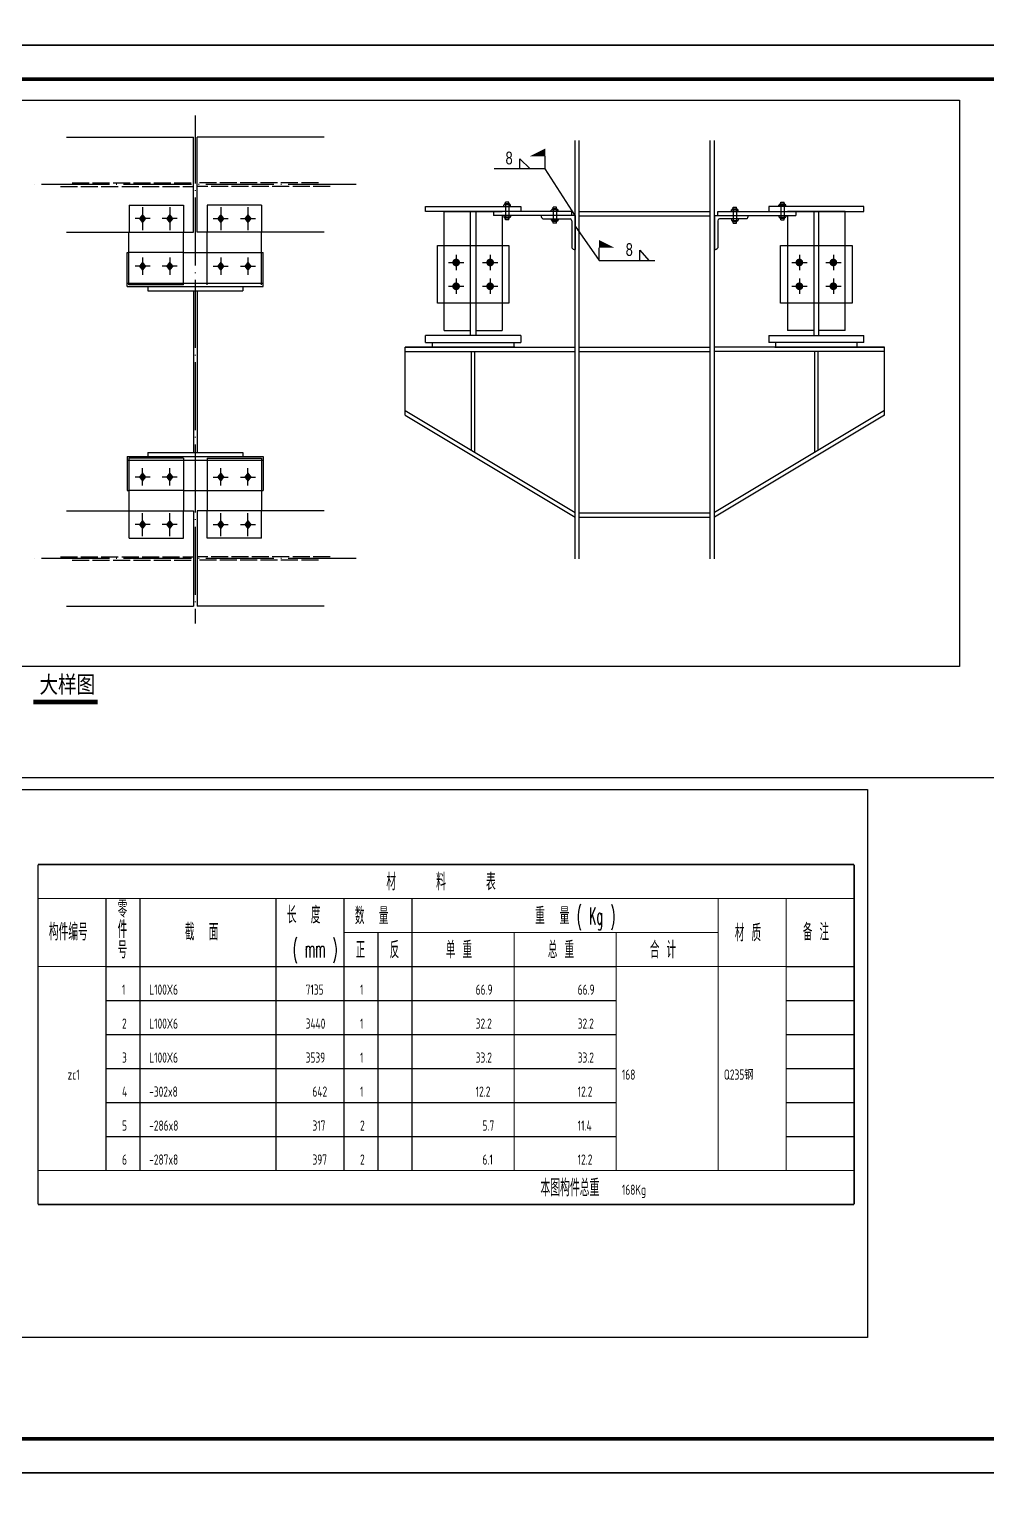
# Model space of a CAD drawing. Extents: x 10220221 to 10320221, y -710711 to -416711.
# Drawn here: x 10256883 to 10285044, y -627181 to -584241 of the extents above; entities that cross this region are included whole.
import ezdxf
from ezdxf.enums import TextEntityAlignment as Align
from ezdxf.lldxf.tags import DXFTag

# ---------------------------------------------------------------- set-up
doc = ezdxf.new("R2010")
doc.units = 0
doc.header["$LTSCALE"] = 1000
doc.header["$MEASUREMENT"] = 0
doc.linetypes.add('5', pattern=[1.2, 0.5, -0.1, 0.5, -0.1])
doc.linetypes.add('DOTE', pattern=[2.42, 2, -0.2, 0.02, -0.2])
doc.layers.get('0').update_dxf_attribs({"color": 2})
for name, color, linetype in [('25', 253, 'Continuous'), ('26', 253, 'Continuous'), ('DIM_SYMB', 3, 'Continuous'), ('PUB_TITLE', 4, 'Continuous'), ('尺寸线及数字', 253, 'Continuous'), ('板洞', 253, 'Continuous'), ('焊缝标注', 253, 'Continuous'), ('编号标注', 253, 'Continuous'), ('螺栓孔标注', 253, 'Continuous'), ('轴线__点划线', 253, 'Continuous'), ('附图框', 251, 'Continuous')]:
    doc.layers.add(name, color=color, linetype=linetype)
doc.styles.add('HZ', font='txt', dxfattribs={"width": 0.7, "height": 5, "bigfont": 'STF:宋体'})
doc.styles.get("Standard").update_dxf_attribs({"font": 'sa-rs.shx', "width": 0.8, "bigfont": 'GBCBIG.shx'})
doc.styles.add('TSSD', font='tssdeng.shx', dxfattribs={"width": 0.7, "height": 300, "bigfont": 'tssdchn.shx'})
doc.styles.add('TUMING', font='SimSun.ttf', dxfattribs={"width": 0.8, "height": 500})
tags = doc.linetypes.add('DASH', pattern=[0.35, 0.25, -0.1]).pattern_tags.tags
tags[6:7] = [DXFTag(74, 4), DXFTag(75, 0), DXFTag(340, '0'), DXFTag(46, 1.0), DXFTag(50, 0.0), DXFTag(44, 0.0), DXFTag(45, 0.0)]
tags[4:5] = [DXFTag(74, 4), DXFTag(75, 0), DXFTag(340, '0'), DXFTag(46, 1.0), DXFTag(50, 0.0), DXFTag(44, 0.0), DXFTag(45, 0.0)]

msp = doc.modelspace()

# ---------------------------------------------------------------- linework, layer by layer
for p, q in [((10259768, -590814, -1), (10259817, -590814, -1)), ((10261417, -590814, -1), (10262118, -590814, -1)), ((10263718, -590814, -1), (10263768, -590814, 1)), ((10259768, -597815, -1), (10259817, -597815, -1)), ((10261417, -597815, -1), (10262118, -597815, -1)), ((10263718, -597815, -1), (10263768, -597815, 1))]:
    msp.add_line(p, q)
at = {"layer": '25', "color": 253, "linetype": 'ByBlock'}
for p, q in [((10259143, -611815), (10274143, -611815)), ((10279143, -611815), (10281143, -611815)), ((10259143, -612815), (10274143, -612815)), ((10279143, -612815), (10281143, -612815)), ((10259143, -613815), (10274143, -613815)), ((10279143, -613815), (10281143, -613815)), ((10259143, -614815), (10274143, -614815)), ((10279143, -614815), (10281143, -614815)), ((10259143, -615815), (10274143, -615815)), ((10279143, -615815), (10281143, -615815)), ((10259143, -616815), (10274143, -616815)), ((10279143, -616815), (10281143, -616815))]:
    msp.add_line(p, q, dxfattribs=at)
at = {"layer": '25'}
for points, const_width in [([(10257143, -608815), (10281143, -608815)], 45), ([(10257143, -618815), (10257143, -608815)], 45), ([(10281143, -618815), (10281143, -608815)], 45), ([(10257143, -609815), (10281143, -609815)], 35), ([(10259143, -617815), (10259143, -609815)], 35), ([(10260143, -617815), (10260143, -609815)], 35), ([(10264143, -617815), (10264143, -609815)], 35), ([(10266143, -617815), (10266143, -609815)], 35), ([(10268143, -617815), (10268143, -609815)], 35), ([(10277143, -617815), (10277143, -609815)], 35), ([(10279143, -617815), (10279143, -609815)], 35), ([(10266143, -610815), (10277143, -610815)], 35), ([(10267143, -617815), (10267143, -610815)], 35), ([(10271143, -617815), (10271143, -610815)], 35), ([(10274143, -617815), (10274143, -610815)], 35), ([(10257143, -611815), (10281143, -611815)], 35), ([(10257143, -617815), (10281143, -617815)], 35), ([(10257143, -618815), (10281143, -618815)], 45)]:
    msp.add_lwpolyline(points, dxfattribs=dict(at, const_width=const_width))
at = {"layer": 'DIM_SYMB', "color": 3, "const_width": 143, "elevation": 3}
msp.add_lwpolyline([(10257007, -604033), (10258892, -604033)], dxfattribs=at)
at = {"layer": 'PUB_TITLE'}
for points in [[(10220221, -584711), (10320221, -584711), (10320221, -542711), (10220221, -542711)], [(10220221, -626711), (10320221, -626711), (10320221, -584711), (10220221, -584711)], [(10220221, -668711), (10320221, -668711), (10320221, -626711), (10220221, -626711)]]:
    msp.add_lwpolyline(points, close=True, dxfattribs=at)
at = {"layer": 'PUB_TITLE', "const_width": 100}
msp.add_lwpolyline([(10222721, -625711), (10319221, -625711), (10319221, -585711), (10222721, -585711)], close=True, dxfattribs=at)
at = {"layer": '尺寸线及数字'}
for p, q in [((10257976, -587414, -1), (10261718, -587414, -1)), ((10261718, -590214, -1), (10261718, -587414, -1)), ((10261818, -590214, -1), (10261818, -587414, -1)), ((10265559, -587414, -1), (10261818, -587414, -1)), ((10272939, -599825, -2), (10272939, -587514, -2)), ((10273058, -599825, -2), (10273058, -587514, -2)), ((10276913, -599825, -2), (10276913, -587514, -2)), ((10277034, -599825, -2), (10277034, -587514, -2)), ((10271611, -588353, -2), (10271311, -588053, -2)), ((10271311, -588353, -2), (10271311, -588053, -2)), ((10272061, -588353, -2), (10272061, -587978, -2)), ((10272061, -588353, -2), (10270561, -588353, -2)), ((10272939, -589724, -2), (10272061, -588353, -2)), ((10268539, -589604, -2), (10268539, -589454, -2)), ((10268539, -589454, -2), (10271339, -589454, -2)), ((10270839, -589454, -2), (10270839, -589414, -2)), ((10271029, -589404, -2), (10270849, -589404, -2)), ((10270863, -589404, -2), (10270863, -589390, -2)), ((10271003, -589379, -2), (10270873, -589379, -2)), ((10270989, -589329, -2), (10270889, -589329, -2)), ((10270889, -589379, -2), (10270889, -589329, -2)), ((10270889, -589379, -2), (10270889, -589799, -2)), ((10270989, -589379, -2), (10270989, -589329, -2)), ((10270989, -589379, -2), (10270989, -589799, -2)), ((10271013, -589404, -2), (10271013, -589390, -2)), ((10271039, -589454, -2), (10271039, -589414, -2)), ((10271339, -589454, -2), (10271339, -589604, -2)), ((10272238, -589604, -2), (10272238, -589564, -2)), ((10272439, -589554, -2), (10272249, -589554, -2)), ((10272264, -589554, -2), (10272264, -589540, -2)), ((10272404, -589529, -2), (10272273, -589529, -2)), ((10272388, -589479, -2), (10272289, -589479, -2)), ((10272388, -589479, -2), (10272289, -589479, -2)), ((10272289, -589529, -2), (10272289, -589479, -2)), ((10272289, -589529, -2), (10272289, -589895, -2)), ((10272388, -589529, -2), (10272388, -589479, -2)), ((10272388, -589529, -2), (10272388, -589895, -2)), ((10272414, -589554, -2), (10272414, -589540, -2)), ((10272439, -589604, -2), (10272439, -589554, -2)), ((10277533, -589554, -2), (10277723, -589554, -2)), ((10277533, -589604, -2), (10277533, -589554, -2)), ((10277558, -589554, -2), (10277558, -589540, -2)), ((10277568, -589529, -2), (10277698, -589529, -2)), ((10277583, -589479, -2), (10277683, -589479, -2)), ((10277583, -589479, -2), (10277683, -589479, -2)), ((10277583, -589529, -2), (10277583, -589479, -2)), ((10277583, -589529, -2), (10277583, -589895, -2)), ((10277683, -589529, -2), (10277683, -589479, -2)), ((10277683, -589529, -2), (10277683, -589895, -2)), ((10277708, -589554, -2), (10277708, -589540, -2)), ((10277733, -589604, -2), (10277733, -589564, -2)), ((10281433, -589454, -2), (10278633, -589454, -2)), ((10278633, -589454, -2), (10278633, -589604, -2)), ((10278933, -589454, -2), (10278933, -589414, -2)), ((10278943, -589404, -2), (10279123, -589404, -2)), ((10278958, -589404, -2), (10278958, -589390, -2)), ((10278968, -589379, -2), (10279098, -589379, -2)), ((10278983, -589329, -2), (10279083, -589329, -2)), ((10278983, -589379, -2), (10278983, -589329, -2)), ((10278983, -589379, -2), (10278983, -589799, -2)), ((10279083, -589379, -2), (10279083, -589329, -2)), ((10279083, -589379, -2), (10279083, -589799, -2)), ((10279108, -589404, -2), (10279108, -589390, -2)), ((10279133, -589454, -2), (10279133, -589414, -2)), ((10281433, -589604, -2), (10281433, -589454, -2)), ((10272839, -589604, -2), (10268539, -589604, -2)), ((10269089, -593104, -2), (10269089, -589604, -2)), ((10269089, -589604, -2), (10270789, -589604, -2)), ((10269089, -589604, -2), (10270789, -589604, -2)), ((10269089, -589604, -2), (10270789, -589604, -2)), ((10269863, -589604, -2), (10270013, -589604, -2)), ((10269863, -593254, -2), (10269863, -589604, -2)), ((10270013, -589604, -2), (10270013, -593254, -2)), ((10270539, -589604, -2), (10270539, -589724, -2)), ((10272939, -589724, -2), (10270539, -589724, -2)), ((10270789, -589724, -2), (10270789, -593104, -2)), ((10270839, -589724, -2), (10270839, -589764, -2)), ((10271029, -589774, -2), (10270849, -589774, -2)), ((10270863, -589774, -2), (10270863, -589789, -2)), ((10271003, -589799, -2), (10270873, -589799, -2)), ((10270889, -589849, -2), (10270889, -589799, -2)), ((10270989, -589849, -2), (10270889, -589849, -2)), ((10270989, -589849, -2), (10270989, -589799, -2)), ((10271013, -589774, -2), (10271013, -589789, -2)), ((10271039, -589724, -2), (10271039, -589764, -2)), ((10272939, -589724, -2), (10271939, -589724, -2)), ((10271989, -589824, -2), (10272789, -589824, -2)), ((10272238, -589824, -2), (10272238, -589860, -2)), ((10272429, -589870, -2), (10272249, -589870, -2)), ((10272264, -589870, -2), (10272264, -589885, -2)), ((10272404, -589895, -2), (10272273, -589895, -2)), ((10272289, -589945, -2), (10272289, -589895, -2)), ((10272388, -589945, -2), (10272289, -589945, -2)), ((10272388, -589945, -2), (10272289, -589945, -2)), ((10272388, -589945, -2), (10272388, -589895, -2)), ((10272414, -589870, -2), (10272414, -589885, -2)), ((10272439, -589824, -2), (10272439, -589860, -2)), ((10272839, -589724, -2), (10272839, -589604, -2)), ((10272839, -589874, -2), (10272839, -590674, -2)), ((10272939, -589724, -2), (10272939, -590724, -2)), ((10273058, -589604, -2), (10276913, -589604, -2)), ((10273058, -589729, -2), (10276913, -589729, -2)), ((10277033, -589724, -2), (10279433, -589724, -2)), ((10277033, -589724, -2), (10278033, -589724, -2)), ((10277033, -589724, -2), (10277033, -590724, -2)), ((10277133, -589604, -2), (10281433, -589604, -2)), ((10277133, -589724, -2), (10277133, -589604, -2)), ((10277133, -589874, -2), (10277133, -590674, -2)), ((10277983, -589824, -2), (10277183, -589824, -2)), ((10277533, -589824, -2), (10277533, -589860, -2)), ((10277543, -589870, -2), (10277723, -589870, -2)), ((10277558, -589870, -2), (10277558, -589885, -2)), ((10277568, -589895, -2), (10277698, -589895, -2)), ((10277583, -589945, -2), (10277583, -589895, -2)), ((10277583, -589945, -2), (10277683, -589945, -2)), ((10277583, -589945, -2), (10277683, -589945, -2)), ((10277683, -589945, -2), (10277683, -589895, -2)), ((10277708, -589870, -2), (10277708, -589885, -2)), ((10277733, -589824, -2), (10277733, -589860, -2)), ((10278933, -589724, -2), (10278933, -589764, -2)), ((10278943, -589774, -2), (10279123, -589774, -2)), ((10278958, -589774, -2), (10278958, -589789, -2)), ((10278968, -589799, -2), (10279098, -589799, -2)), ((10278983, -589849, -2), (10278983, -589799, -2)), ((10278983, -589849, -2), (10279083, -589849, -2)), ((10279083, -589849, -2), (10279083, -589799, -2)), ((10279108, -589774, -2), (10279108, -589789, -2)), ((10279133, -589724, -2), (10279133, -589764, -2)), ((10280883, -589604, -2), (10279183, -589604, -2)), ((10280883, -589604, -2), (10279183, -589604, -2)), ((10280883, -589604, -2), (10279183, -589604, -2)), ((10279183, -589724, -2), (10279183, -593104, -2)), ((10279433, -589604, -2), (10279433, -589724, -2)), ((10280108, -589604, -2), (10279958, -589604, -2)), ((10279958, -589604, -2), (10279958, -593254, -2)), ((10280108, -593254, -2), (10280108, -589604, -2)), ((10280883, -593104, -2), (10280883, -589604, -2)), ((10257976, -590214, -1), (10261718, -590214, -1)), ((10265559, -590214, -1), (10261818, -590214, -1)), ((10272939, -590035, -2), (10273643, -591045, -2)), ((10259768, -591815, -1), (10259768, -590814, -1)), ((10263768, -591815, -1), (10263768, -590814, -1)), ((10273643, -591045, -2), (10273643, -590670, -2)), ((10274845, -590745, -2), (10275106, -591045, -2)), ((10274845, -591045, -2), (10274845, -590745, -2)), ((10273643, -591045, -2), (10275286, -591045, -2)), ((10259768, -591714, -1), (10263768, -591714, -1)), ((10259768, -591815, -1), (10263768, -591815, -1)), ((10260368, -591815, -1), (10263168, -591815, -1)), ((10260368, -591815, -1), (10260368, -591935, -1)), ((10260368, -591935, -1), (10263168, -591935, -1)), ((10261717, -591935, -1), (10261717, -596694, -1)), ((10261818, -591935, -1), (10261818, -596694, -1)), ((10263168, -591815, -1), (10263168, -591935, -1)), ((10271339, -593254, -2), (10268539, -593254, -2)), ((10268539, -593454, -2), (10268539, -593254, -2)), ((10269089, -593104, -2), (10269863, -593104, -2)), ((10270013, -593104, -2), (10270789, -593104, -2)), ((10271339, -593254, -2), (10271339, -593454, -2)), ((10278633, -593254, -2), (10278633, -593454, -2)), ((10278633, -593254, -2), (10281433, -593254, -2)), ((10279958, -593104, -2), (10279183, -593104, -2)), ((10280883, -593104, -2), (10280108, -593104, -2)), ((10281433, -593454, -2), (10281433, -593254, -2)), ((10271163, -593594, -2), (10267939, -593594, -2)), ((10267939, -595594, -2), (10267939, -593594, -2)), ((10267939, -593594, -2), (10272939, -593594, -2)), ((10267939, -593719, -2), (10272939, -593719, -2)), ((10268539, -593454, -2), (10271339, -593454, -2)), ((10268739, -593594, -2), (10268739, -593454, -2)), ((10269889, -596626, -2), (10269889, -593719, -2)), ((10269989, -596686, -2), (10269989, -593719, -2)), ((10271138, -593454, -2), (10271138, -593594, -2)), ((10273058, -593594, -2), (10276913, -593594, -2)), ((10273058, -593719, -2), (10276913, -593719, -2)), ((10282033, -593594, -2), (10277033, -593594, -2)), ((10282033, -593719, -2), (10277033, -593719, -2)), ((10281433, -593454, -2), (10278633, -593454, -2)), ((10278808, -593594, -2), (10282033, -593594, -2)), ((10278833, -593454, -2), (10278833, -593594, -2)), ((10279983, -596686, -2), (10279983, -593719, -2)), ((10280083, -596626, -2), (10280083, -593719, -2)), ((10281233, -593594, -2), (10281233, -593454, -2)), ((10282033, -595594, -2), (10282033, -593594, -2)), ((10267939, -595456, -2), (10272939, -598457, -2)), ((10282033, -595456, -2), (10277033, -598457, -2)), ((10267939, -595594, -2), (10272939, -598594, -2)), ((10282033, -595594, -2), (10277033, -598594, -2)), ((10259768, -596815, -1), (10263768, -596815, -1)), ((10259768, -596815, -1), (10259768, -597815, -1)), ((10260368, -596694, -1), (10263168, -596694, -1)), ((10260368, -596694, -1), (10260368, -596815, -1)), ((10263168, -596694, -1), (10263168, -596815, -1)), ((10263768, -596815, -1), (10263768, -597815, -1)), ((10259768, -596915, -1), (10263768, -596915, -1)), ((10257976, -598415, -1), (10261718, -598415, -1)), ((10261718, -598415, -1), (10261718, -601215, -1)), ((10265559, -598415, -1), (10261818, -598415, -1)), ((10261818, -598415, -1), (10261818, -601215, -1)), ((10273058, -598470, -2), (10276913, -598470, -2)), ((10273058, -598594, -2), (10276913, -598594, -2)), ((10257976, -601215, -1), (10261718, -601215, -1)), ((10265559, -601215, -1), (10261818, -601215, -1))]:
    msp.add_line(p, q, dxfattribs=at)
at = {"layer": '尺寸线及数字', "linetype": 'DASH'}
for p, q in [((10261417, -590814, -1), (10259817, -590814, -1)), ((10262118, -590814, -1), (10263718, -590814, -1)), ((10261417, -597815, -1), (10259817, -597815, -1)), ((10262118, -597815, -1), (10263718, -597815, -1))]:
    msp.add_line(p, q, dxfattribs=at)
at = {"layer": '尺寸线及数字'}
for centre, radius, start, end in [((10270849, -589414, -2), 9.9, 90, 180), ((10270873, -589390, -2), 10.6, 90, 180), ((10271003, -589390, -2), 9.96, 0, 90), ((10271029, -589414, -2), 9.96, 0, 90), ((10272249, -589564, -2), 9.9, 90, 180), ((10272273, -589540, -2), 10.6, 90, 180), ((10272404, -589540, -2), 9.96, 0, 90), ((10277568, -589540, -2), 9.96, 90, 180), ((10277698, -589540, -2), 10.6, 360, 90), ((10277723, -589564, -2), 9.9, 360, 90), ((10278943, -589414, -2), 9.96, 90, 180), ((10278968, -589390, -2), 9.96, 90, 180), ((10279098, -589390, -2), 10.6, 360, 90), ((10279123, -589414, -2), 9.9, 360, 90), ((10270849, -589764, -2), 9.96, 180, 270), ((10270873, -589789, -2), 9.91, 180, 270), ((10271003, -589789, -2), 9.37, 270, 0), ((10271029, -589764, -2), 10.3, 270, 0), ((10272053, -589730, -2), 114, 177.2051, 235.925), ((10272249, -589860, -2), 10.3, 180, 270), ((10272273, -589885, -2), 9.94, 180, 270), ((10272404, -589885, -2), 9.37, 270, 0), ((10272429, -589860, -2), 10.3, 270, 0), ((10272789, -589874, -2), 50, 0, 90), ((10277183, -589874, -2), 50, 90, 180), ((10277543, -589860, -2), 10.3, 180, 270), ((10277568, -589885, -2), 9.37, 180, 270), ((10277698, -589885, -2), 9.94, 270, 360), ((10277723, -589860, -2), 10.3, 270, 360), ((10277919, -589730, -2), 114, 304.075, 2.7949), ((10278943, -589764, -2), 10.3, 180, 270), ((10278968, -589789, -2), 9.37, 180, 270), ((10279098, -589789, -2), 9.91, 270, 360), ((10279123, -589764, -2), 9.96, 270, 360), ((10272933, -590610, -2), 114, 214.075, 272.7949), ((10277038, -590610, -2), 114, 267.2051, 325.925)]:
    msp.add_arc(centre, radius, start, end, dxfattribs=at)
for points in [[(10272061, -587978, -2), (10271611, -587978, -2), (10272061, -587753, -2)], [(10272939, -589724, -2), (10272874, -589588, -2), (10272837, -589612, -2)], [(10272939, -590035, -2), (10273006, -590171, -2), (10273043, -590145, -2)], [(10273643, -590670, -2), (10274093, -590670, -2), (10273643, -590445, -2)]]:
    msp.add_solid(points, dxfattribs=at)
at = {"layer": '板洞', "color": 253, "linetype": 'DASH'}
for p, q in [((10259818, -589414, -1), (10259818, -590214, -1)), ((10259818, -589414, -1), (10261417, -589414, -1)), ((10261417, -589414, -1), (10261417, -590214, -1)), ((10262118, -589414, -1), (10262118, -590214, -1)), ((10263717, -589414, -1), (10262118, -589414, -1)), ((10263717, -589414, -1), (10263717, -590214, -1)), ((10259818, -599215, -1), (10259818, -598415, -1)), ((10261417, -599215, -1), (10261417, -598415, -1)), ((10262118, -599215, -1), (10262118, -598415, -1)), ((10263717, -599215, -1), (10263717, -598415, -1)), ((10259818, -599215, -1), (10261417, -599215, -1)), ((10263717, -599215, -1), (10262118, -599215, -1))]:
    msp.add_line(p, q, dxfattribs=at)
at = {"layer": '板洞', "color": 253}
for p, q in [((10260218, -589476, -1), (10260218, -590151, -1)), ((10261017, -589476, -1), (10261017, -590151, -1)), ((10262518, -589476, -1), (10262518, -590151, -1)), ((10263317, -589476, -1), (10263317, -590151, -1)), ((10260438, -589814, -1), (10259998, -589814, -1)), ((10261238, -589814, -1), (10260798, -589814, -1)), ((10262297, -589814, -1), (10262738, -589814, -1)), ((10263097, -589814, -1), (10263537, -589814, -1)), ((10260438, -591215, -1), (10259998, -591215, -1)), ((10260218, -590960, -1), (10260218, -591470, -1)), ((10261238, -591215, -1), (10260798, -591215, -1)), ((10261017, -590960, -1), (10261017, -591470, -1)), ((10262297, -591215, -1), (10262738, -591215, -1)), ((10262518, -590960, -1), (10262518, -591470, -1)), ((10263097, -591215, -1), (10263537, -591215, -1)), ((10263317, -590960, -1), (10263317, -591470, -1)), ((10260218, -597669, -1), (10260218, -597159, -1)), ((10261017, -597669, -1), (10261017, -597159, -1)), ((10262518, -597669, -1), (10262518, -597159, -1)), ((10263317, -597669, -1), (10263317, -597159, -1)), ((10260438, -597415, -1), (10259998, -597415, -1)), ((10261238, -597415, -1), (10260798, -597415, -1)), ((10262297, -597415, -1), (10262738, -597415, -1)), ((10263097, -597415, -1), (10263537, -597415, -1)), ((10260218, -599153, -1), (10260218, -598478, -1)), ((10261017, -599153, -1), (10261017, -598478, -1)), ((10262518, -599153, -1), (10262518, -598478, -1)), ((10263317, -599153, -1), (10263317, -598478, -1)), ((10260438, -598815, -1), (10259998, -598815, -1)), ((10261238, -598815, -1), (10260798, -598815, -1)), ((10262297, -598815, -1), (10262738, -598815, -1)), ((10263097, -598815, -1), (10263537, -598815, -1))]:
    msp.add_line(p, q, dxfattribs=at)
at = {"layer": '板洞', "color": 1}
for p, q in [((10259817, -591764, -1), (10259817, -590214, -1)), ((10261417, -591764, -1), (10261417, -590214, -1)), ((10262118, -591764, -1), (10262118, -590214, -1)), ((10263718, -591764, -1), (10263718, -590214, -1)), ((10261417, -591764, -1), (10259817, -591764, -1)), ((10261417, -596865, -1), (10259817, -596865, -1)), ((10259817, -596865, -1), (10259817, -598415, -1)), ((10261417, -596865, -1), (10261417, -598415, -1)), ((10262118, -596865, -1), (10262118, -598415, -1)), ((10262118, -596865, -1), (10263718, -596865, -1)), ((10263718, -596865, -1), (10263718, -598415, -1))]:
    msp.add_line(p, q, dxfattribs=at)
at = {"layer": '板洞'}
for points in [[(10260218, -589668, -1), (10260105, -589814, -1), (10260330, -589814, -1), (10260218, -589960, -1)], [(10261017, -589668, -1), (10260905, -589814, -1), (10261130, -589814, -1), (10261017, -589960, -1)], [(10262518, -589668, -1), (10262630, -589814, -1), (10262405, -589814, -1), (10262518, -589960, -1)], [(10263317, -589668, -1), (10263430, -589814, -1), (10263205, -589814, -1), (10263317, -589960, -1)], [(10260218, -591068, -1), (10260105, -591215, -1), (10260330, -591215, -1), (10260218, -591360, -1)], [(10261017, -591068, -1), (10260905, -591215, -1), (10261130, -591215, -1), (10261017, -591360, -1)], [(10262518, -591068, -1), (10262630, -591215, -1), (10262405, -591215, -1), (10262518, -591360, -1)], [(10263317, -591068, -1), (10263430, -591215, -1), (10263205, -591215, -1), (10263317, -591360, -1)], [(10260218, -597561, -1), (10260105, -597415, -1), (10260330, -597415, -1), (10260218, -597269, -1)], [(10261017, -597561, -1), (10260905, -597415, -1), (10261130, -597415, -1), (10261017, -597269, -1)], [(10262518, -597561, -1), (10262630, -597415, -1), (10262405, -597415, -1), (10262518, -597269, -1)], [(10263317, -597561, -1), (10263430, -597415, -1), (10263205, -597415, -1), (10263317, -597269, -1)], [(10260218, -598961, -1), (10260105, -598815, -1), (10260330, -598815, -1), (10260218, -598669, -1)], [(10261017, -598961, -1), (10260905, -598815, -1), (10261130, -598815, -1), (10261017, -598669, -1)], [(10262518, -598961, -1), (10262630, -598815, -1), (10262405, -598815, -1), (10262518, -598669, -1)], [(10263317, -598961, -1), (10263430, -598815, -1), (10263205, -598815, -1), (10263317, -598669, -1)]]:
    msp.add_solid(points, dxfattribs=at)
at = {"layer": '焊缝标注', "color": 1, "elevation": -2}
for points in [[(10268888, -590604), (10270988, -590604), (10270988, -592304), (10268888, -592304), (10268888, -590604)], [(10278982, -590604), (10281082, -590604), (10281082, -592304), (10278982, -592304), (10278982, -590604)]]:
    msp.add_lwpolyline(points, dxfattribs=at)
at = {"layer": '焊缝标注', "const_width": 113, "elevation": -4}
for points in [[(10269495, -591104, 1), (10269382, -591104, 1), (10269495, -591104, 1)], [(10269495, -591104, 1), (10269382, -591104, 1), (10269495, -591104, 1)], [(10270495, -591104, 1), (10270382, -591104, 1), (10270495, -591104, 1)], [(10270495, -591104, 1), (10270382, -591104, 1), (10270495, -591104, 1)], [(10279589, -591104, 1), (10279476, -591104, 1), (10279589, -591104, 1)], [(10279589, -591104, 1), (10279476, -591104, 1), (10279589, -591104, 1)], [(10280589, -591104, 1), (10280476, -591104, 1), (10280589, -591104, 1)], [(10280589, -591104, 1), (10280476, -591104, 1), (10280589, -591104, 1)], [(10269495, -591804, 1), (10269382, -591804, 1), (10269495, -591804, 1)], [(10269495, -591804, 1), (10269382, -591804, 1), (10269495, -591804, 1)], [(10270495, -591804, 1), (10270382, -591804, 1), (10270495, -591804, 1)], [(10270495, -591804, 1), (10270382, -591804, 1), (10270495, -591804, 1)], [(10279589, -591804, 1), (10279476, -591804, 1), (10279589, -591804, 1)], [(10279589, -591804, 1), (10279476, -591804, 1), (10279589, -591804, 1)], [(10280589, -591804, 1), (10280476, -591804, 1), (10280589, -591804, 1)], [(10280589, -591804, 1), (10280476, -591804, 1), (10280589, -591804, 1)]]:
    msp.add_lwpolyline(points, format="xyb", close=True, dxfattribs=at)
at = {"layer": '焊缝标注', "const_width": 14.6, "elevation": -2}
for points in [[(10269446, -591104, 1), (10269431, -591104, 1), (10269446, -591104, 1)], [(10279540, -591104, 1), (10279525, -591104, 1), (10279540, -591104, 1)]]:
    msp.add_lwpolyline(points, format="xyb", dxfattribs=at)
at = {"layer": '编号标注', "color": 253}
for p, q in [((10269213, -591104, -4), (10269663, -591104, -4)), ((10269438, -590879, -4), (10269438, -591329, -4)), ((10270213, -591104, -4), (10270663, -591104, -4)), ((10270438, -590879, -4), (10270438, -591329, -4)), ((10279307, -591104, -4), (10279757, -591104, -4)), ((10279532, -590879, -4), (10279532, -591329, -4)), ((10280307, -591104, -4), (10280757, -591104, -4)), ((10280532, -590879, -4), (10280532, -591329, -4)), ((10269438, -591579, -4), (10269438, -592029, -4)), ((10270438, -591579, -4), (10270438, -592029, -4)), ((10279532, -591579, -4), (10279532, -592029, -4)), ((10280532, -591579, -4), (10280532, -592029, -4)), ((10269213, -591804, -4), (10269663, -591804, -4)), ((10270213, -591804, -4), (10270663, -591804, -4)), ((10279307, -591804, -4), (10279757, -591804, -4)), ((10280307, -591804, -4), (10280757, -591804, -4))]:
    msp.add_line(p, q, dxfattribs=at)
at = {"layer": '螺栓孔标注'}
for centre, start, end in [((10261017, -591215, -1), 0, 180), ((10261017, -591215, -1), 180, 0), ((10262518, -591215, -1), 0, 180), ((10262518, -591215, -1), 180, 0), ((10261017, -597415, -1), 0, 180), ((10261017, -597415, -1), 180, 0), ((10262518, -597415, -1), 0, 180), ((10262518, -597415, -1), 180, 0)]:
    msp.add_arc(centre, 0.425, start, end, dxfattribs=at)
at = {"layer": '轴线__点划线', "linetype": 'DOTE'}
for p, q in [((10261768, -586777, -1), (10261768, -601724, -1)), ((10266500, -588814, -1), (10257038, -588814, -1)), ((10266500, -599815, -1), (10257038, -599815, -1))]:
    msp.add_line(p, q, dxfattribs=at)
at = {"layer": '轴线__点划线', "color": 94, "linetype": '5'}
for p, q in [((10257804, -588864, -1), (10261718, -588864, -1)), ((10258148, -588764, -1), (10261718, -588764, -1)), ((10265387, -588764, -1), (10261818, -588764, -1)), ((10265732, -588864, -1), (10261818, -588864, -1)), ((10257804, -599765, -1), (10261718, -599765, -1)), ((10258148, -599865, -1), (10261718, -599865, -1)), ((10265732, -599765, -1), (10261818, -599765, -1)), ((10265387, -599865, -1), (10261818, -599865, -1))]:
    msp.add_line(p, q, dxfattribs=at)
at = {"layer": '附图框'}
msp.add_line((10222721, -606257), (10312221, -606257), dxfattribs=at)
at = {"layer": '附图框', "elevation": 3}
msp.add_lwpolyline([(10255875, -586325), (10284243, -586325), (10284243, -602992), (10255875, -602992)], close=True, dxfattribs=at)
at = {"layer": '附图框'}
msp.add_lwpolyline([(10236802, -606607), (10281532, -606607), (10281532, -622732), (10236802, -622732)], close=True, dxfattribs=at)

# ---------------------------------------------------------------- texts
at = {"layer": '26'}
for s, height, style, width, p in [('材     料     表', 500, 'HZ', 0.484497, (10267386, -609575)), ('零', 500, 'HZ', 0.430664, (10259486, -610375)), ('长  度', 500, 'HZ', 0.47168, (10264461, -610550)), ('数  量', 500, 'HZ', 0.47168, (10266461, -610575)), ('重  量 ( Kg )', 500, 'HZ', 0.482722, (10271761, -610575)), ('构件编号', 500, 'HZ', 0.476807, (10257461, -611050)), ('件', 500, 'HZ', 0.430664, (10259486, -610975)), ('截  面', 500, 'HZ', 0.47168, (10261461, -611050)), ('材 质', 500, 'HZ', 0.467578, (10277636, -611075)), ('备 注', 500, 'HZ', 0.467578, (10279636, -611050)), ('( mm )', 500, 'HZ', 0.47168, (10264636, -611550)), ('反', 500, 'HZ', 0.430664, (10267486, -611575)), ('单 重', 500, 'HZ', 0.467578, (10269136, -611575)), ('总 重', 500, 'HZ', 0.467578, (10272136, -611575)), ('合 计', 500, 'HZ', 0.467578, (10275136, -611575)), ('号', 500, 'HZ', 0.430664, (10259486, -611575)), ('正', 500, 'HZ', 0.430664, (10266486, -611575)), ('1', 300, 'TSSD', 0.7, (10259613, -612645)), ('L100X6', 300, 'TSSD', 0.7, (10260413, -612645)), ('7135', 300, 'TSSD', 0.7, (10265013, -612645)), ('1', 300, 'TSSD', 0.7, (10266613, -612645)), ('66.9', 300, 'TSSD', 0.7, (10270013, -612645)), ('66.9', 300, 'TSSD', 0.7, (10273013, -612645)), ('2', 300, 'TSSD', 0.7, (10259613, -613645)), ('L100X6', 300, 'TSSD', 0.7, (10260413, -613645)), ('3440', 300, 'TSSD', 0.7, (10265013, -613645)), ('1', 300, 'TSSD', 0.7, (10266613, -613645)), ('32.2', 300, 'TSSD', 0.7, (10270013, -613645)), ('32.2', 300, 'TSSD', 0.7, (10273013, -613645)), ('3', 300, 'TSSD', 0.7, (10259613, -614645)), ('L100X6', 300, 'TSSD', 0.7, (10260413, -614645)), ('3539', 300, 'TSSD', 0.7, (10265013, -614645)), ('1', 300, 'TSSD', 0.7, (10266613, -614645)), ('33.2', 300, 'TSSD', 0.7, (10270013, -614645)), ('33.2', 300, 'TSSD', 0.7, (10273013, -614645)), ('zc1', 300, 'TSSD', 0.7, (10258013, -615145)), ('168', 300, 'TSSD', 0.7, (10274313, -615145)), ('Q235钢', 300, 'TSSD', 0.7, (10277313, -615145)), ('4', 300, 'TSSD', 0.7, (10259613, -615645)), ('-302x8 ', 300, 'TSSD', 0.7, (10260413, -615645)), ('642', 300, 'TSSD', 0.7, (10265213, -615645)), ('1', 300, 'TSSD', 0.7, (10266613, -615645)), ('12.2', 300, 'TSSD', 0.7, (10270013, -615645)), ('12.2', 300, 'TSSD', 0.7, (10273013, -615645)), ('5', 300, 'TSSD', 0.7, (10259613, -616645)), ('-286x8 ', 300, 'TSSD', 0.7, (10260413, -616645)), ('317', 300, 'TSSD', 0.7, (10265213, -616645)), ('2', 300, 'TSSD', 0.7, (10266613, -616645)), ('5.7', 300, 'TSSD', 0.7, (10270213, -616645)), ('11.4', 300, 'TSSD', 0.7, (10273013, -616645)), ('6', 300, 'TSSD', 0.7, (10259613, -617645)), ('-287x8 ', 300, 'TSSD', 0.7, (10260413, -617645)), ('397', 300, 'TSSD', 0.7, (10265213, -617645)), ('2', 300, 'TSSD', 0.7, (10266613, -617645)), ('6.1', 300, 'TSSD', 0.7, (10270213, -617645)), ('12.2', 300, 'TSSD', 0.7, (10273013, -617645)), ('本图构件总重', 500, 'HZ', 0.481934, (10271917, -618575)), ('168Kg', 300, 'TSSD', 0.7, (10274313, -618533))]:
    msp.add_text(s, height=height, dxfattribs=dict(at, style=style, width=width)).set_placement(p)
at = {"layer": 'DIM_SYMB', "color": 7, "style": 'TUMING', "width": 0.8}
msp.add_text('大样图', height=500.2, dxfattribs=at).set_placement((10257185, -603768, 3))
at = {"layer": '尺寸线及数字', "width": 0.839941}
for p, p2 in [((10270891, -588218, -2), (10271101, -588218, -2)), ((10274425, -590911, -2), (10274635, -590911, -2))]:
    msp.add_text('8', height=375, dxfattribs=at).set_placement(p, p2, align=Align.FIT)

doc.saveas('drawing.dxf')
